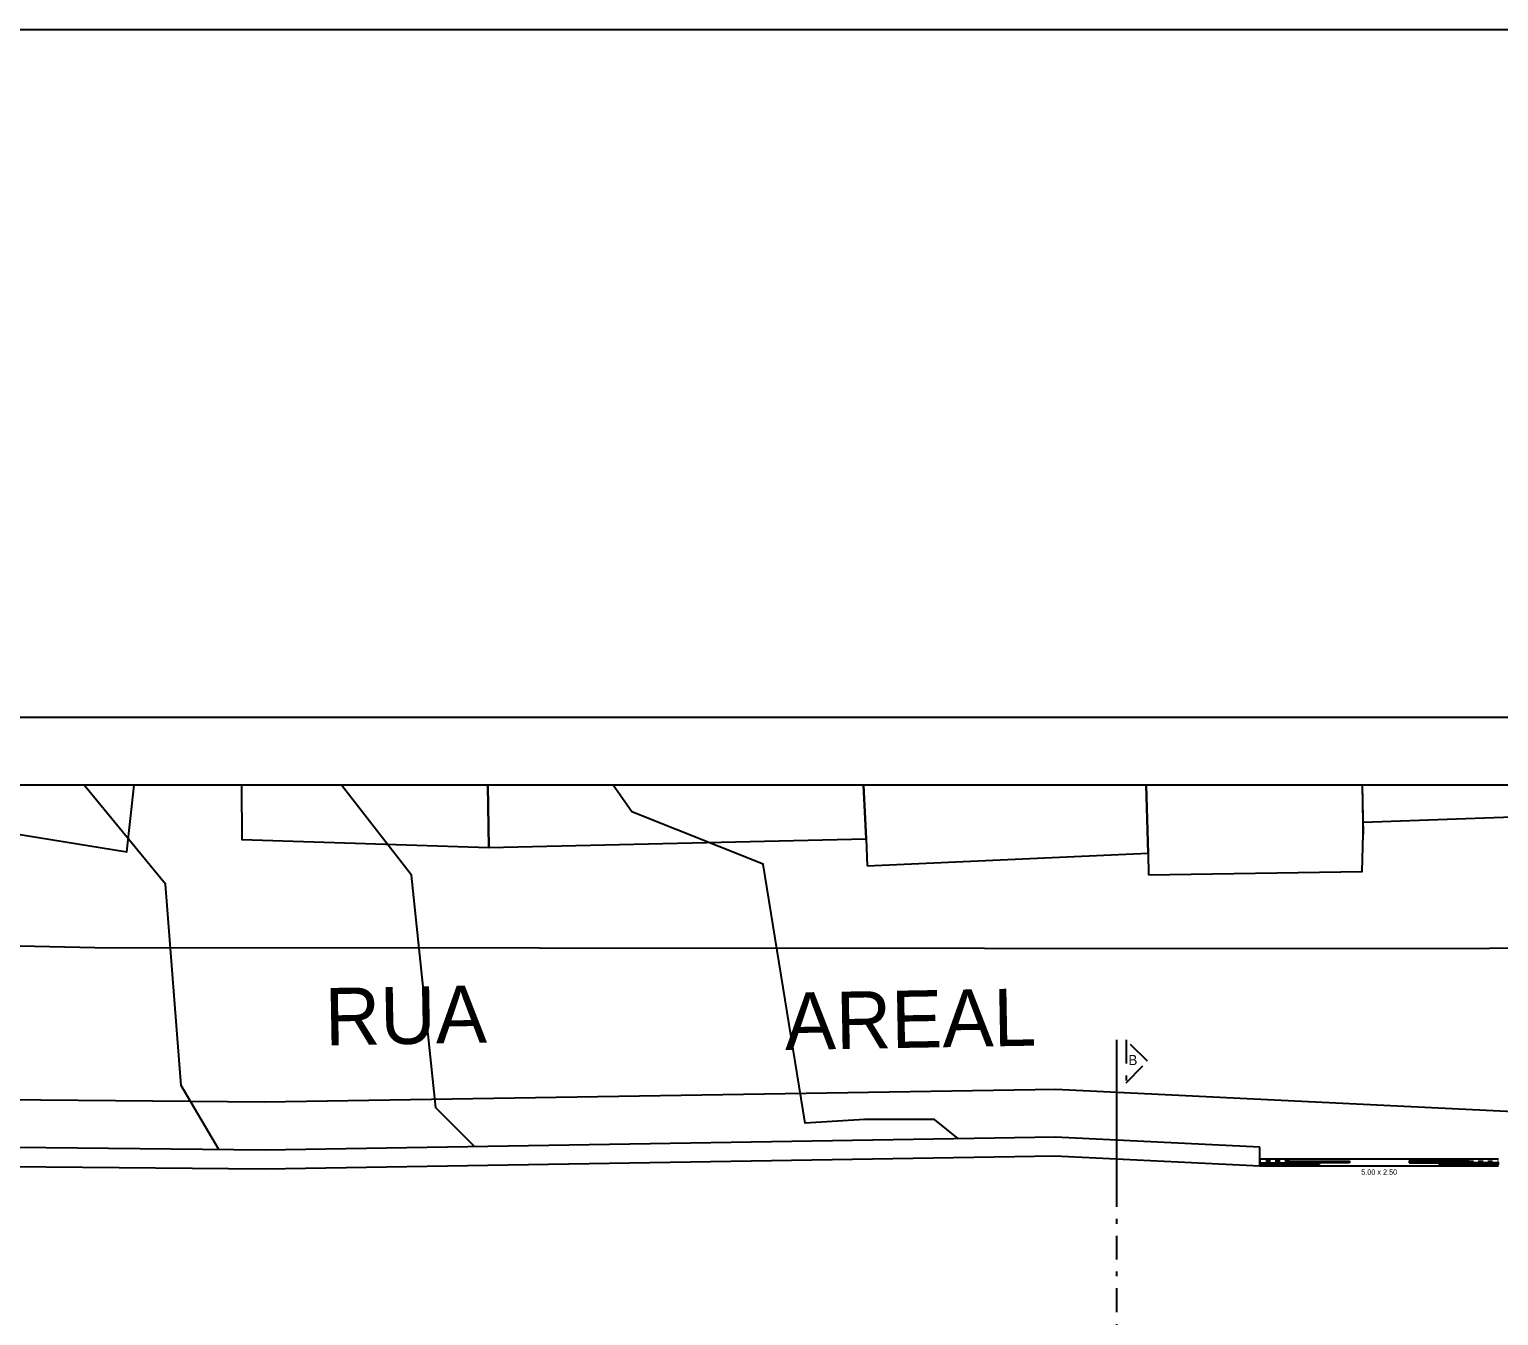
# Model space of a CAD drawing. Header units: millimetres. Extents: x 387 to 811, y 539 to 827.
# Drawn here: x 731.93 to 762.68, y 799.6 to 826.51 of the extents above; entities that cross this region are included whole.
import ezdxf
from ezdxf.enums import TextEntityAlignment as Align

# ---------------------------------------------------------------- set-up
doc = ezdxf.new("R2010")
doc.units = ezdxf.units.MM
doc.linetypes.add('DASHDOT', pattern=[1, 0.5, -0.25, 0, -0.25])
doc.linetypes.add('HIDDEN', pattern=[9.525, 6.35, -3.175])
for name, color, linetype in [('12', 115, 'Continuous'), ('7', 8, 'Continuous'), ('CORTE_PAPEL', 7, 'Continuous'), ('cuvas de nível', 51, 'Continuous'), ('ESQUADRIAS', 6, 'Continuous'), ('FORMATO', 6, 'Continuous'), ('LINHA DE CORTE', 1, 'DASHDOT'), ('MOBILIARIO', 3, 'Continuous'), ('TEXTO', 4, 'Continuous')]:
    doc.layers.add(name, color=color, linetype=linetype)

msp = doc.modelspace()

# ---------------------------------------------------------------- linework, layer by layer
at = {"color": 2}
msp.add_lwpolyline([(698.178, 826.512), (810.545, 826.512), (810.545, 669.51), (698.178, 669.51)], close=True, dxfattribs=at)
at = {"layer": '12', "elevation": 54}
for points in [[(793.44, 810.249), (791.956, 808.423), (790.346, 807.433), (761.226, 807.273), (733.296, 807.293), (712.172, 807.763)], [(791.456, 801.323), (791.456, 801.323), (790.716, 803.233), (789.526, 803.843), (785.736, 804.073), (775.166, 803.763), (762.996, 803.863), (753.416, 804.333), (736.856, 804.063), (726.686, 804.153), (712.172, 804.583)]]:
    msp.add_lwpolyline(points, dxfattribs=at)
at = {"layer": '7'}
for p, q in [((762.682, 802.872, -20.473), (757.682, 802.872, 54)), ((762.682, 802.722, -20.473), (757.682, 802.722, 54))]:
    msp.add_line(p, q, dxfattribs=at)
at = {"layer": '7', "linetype": 'HIDDEN', "ltscale": 0.0075}
for p, q in [((758.307, 802.827, -20.473), (757.682, 802.827, -20.473)), ((762.057, 802.827, -20.473), (762.682, 802.827, -20.473))]:
    msp.add_line(p, q, dxfattribs=at)
at = {"layer": '7'}
for points in [[(730.516, 809.863, 123.26), (733.966, 809.303, 123.21), (734.121, 810.699, 123.001)], [(736.364, 810.699, 123.519), (736.376, 809.563, 123.5), (741.546, 809.393, 123.35), (741.521, 810.699, 123.353)], [(741.521, 810.699, 123.268), (741.546, 809.393, 123.35), (749.446, 809.573, 124.89), (749.39, 810.699, 124.749)], [(749.39, 810.699, 124.749), (749.446, 809.573, 124.89), (749.466, 809.013, 124.89)], [(749.466, 809.013, 124.89), (755.346, 809.273, 124.12), (755.303, 810.699, 124.015)], [(755.303, 810.699, 124.015), (755.346, 809.273, 124.12), (755.356, 808.823, 124.63)], [(755.356, 808.823, 124.63), (759.826, 808.893, 123.99), (759.846, 809.673, 123.67), (759.846, 809.923, 123.86), (759.832, 810.699, 123.833)], [(759.828, 810.699, 123.656), (759.846, 809.673, 123.67)], [(759.846, 809.673, 123.67), (759.846, 809.923, 123.86), (765.516, 810.123, 123.81), (765.516, 810.699, 123.871)]]:
    msp.add_polyline3d(points, dxfattribs=at)
at = {"layer": 'CORTE_PAPEL', "elevation": 74.516}
msp.add_lwpolyline([(710.756, 684.72), (794.856, 684.72), (794.856, 812.115), (710.756, 812.115)], close=True, dxfattribs=at)
at = {"layer": 'cuvas de nível'}
for points in [[(735.89, 803.074, 114), (735.106, 804.413, 114), (734.776, 808.623, 114), (733.076, 810.699, 114)], [(741.243, 803.135, 115), (740.436, 803.943, 115), (739.926, 808.813, 115), (738.463, 810.699, 115)], [(751.373, 803.3, 116), (750.876, 803.703, 116), (749.406, 803.703, 116), (748.166, 803.623, 116), (747.286, 809.043, 116), (744.536, 810.143, 116), (744.145, 810.699, 116)]]:
    msp.add_polyline3d(points, dxfattribs=at)
at = {"layer": 'ESQUADRIAS', "elevation": -20.473}
for points in [[(758.932, 802.767), (757.682, 802.767), (757.682, 802.797), (758.932, 802.797)], [(759.557, 802.797), (758.307, 802.797), (758.307, 802.827), (759.557, 802.827)], [(760.807, 802.797), (762.057, 802.797), (762.057, 802.827), (760.807, 802.827)], [(761.432, 802.767), (762.682, 802.767), (762.682, 802.797), (761.432, 802.797)]]:
    msp.add_lwpolyline(points, close=True, dxfattribs=at)
at = {"layer": 'FORMATO', "elevation": 74.516}
msp.add_lwpolyline([(712.172, 693.215), (793.44, 693.215), (793.44, 810.699), (712.172, 810.699)], close=True, dxfattribs=at)
at = {"layer": 'LINHA DE CORTE', "color": 0, "linetype": 'Continuous'}
msp.add_line((754.682, 805.371, 54), (754.682, 802.371, 54), dxfattribs=at)
at = {"layer": 'LINHA DE CORTE'}
msp.add_line((754.682, 802.371, 54), (754.682, 731.963, 54), dxfattribs=at)
at = {"layer": 'LINHA DE CORTE', "color": 4, "elevation": 54}
msp.add_lwpolyline([(755.332, 804.921), (754.882, 805.371), (754.882, 804.471)], close=True, dxfattribs=at)
at = {"layer": 'MOBILIARIO'}
msp.add_line((757.682, 802.722, 54), (757.682, 803.123, 54), dxfattribs=at)
at = {"layer": 'MOBILIARIO', "elevation": 54}
for points in [[(757.682, 803.123), (753.399, 803.333), (736.859, 803.063), (727.682, 803.161), (727.682, 803.161)], [(757.682, 802.722), (753.393, 802.933), (736.861, 802.663), (727.682, 802.745)]]:
    msp.add_lwpolyline(points, dxfattribs=at)

# ---------------------------------------------------------------- texts
at = {"layer": 'LINHA DE CORTE'}
msp.add_text('B', height=0.21, dxfattribs=at).set_placement((755.027, 804.778, 54), align=Align.BOTTOM_CENTER)
at = {"layer": 'TEXTO'}
for s, p in [('RUA', (738.121, 805.252, 54)), ('AREAL', (747.748, 805.156, 54))]:
    msp.add_text(s, height=1.2, rotation=1, dxfattribs=at).set_placement(p)
msp.add_text('5.00 x 2.50', height=0.11, dxfattribs=at).set_placement((760.182, 802.602, 16.763), align=Align.MIDDLE_CENTER)

doc.saveas('drawing.dxf')
